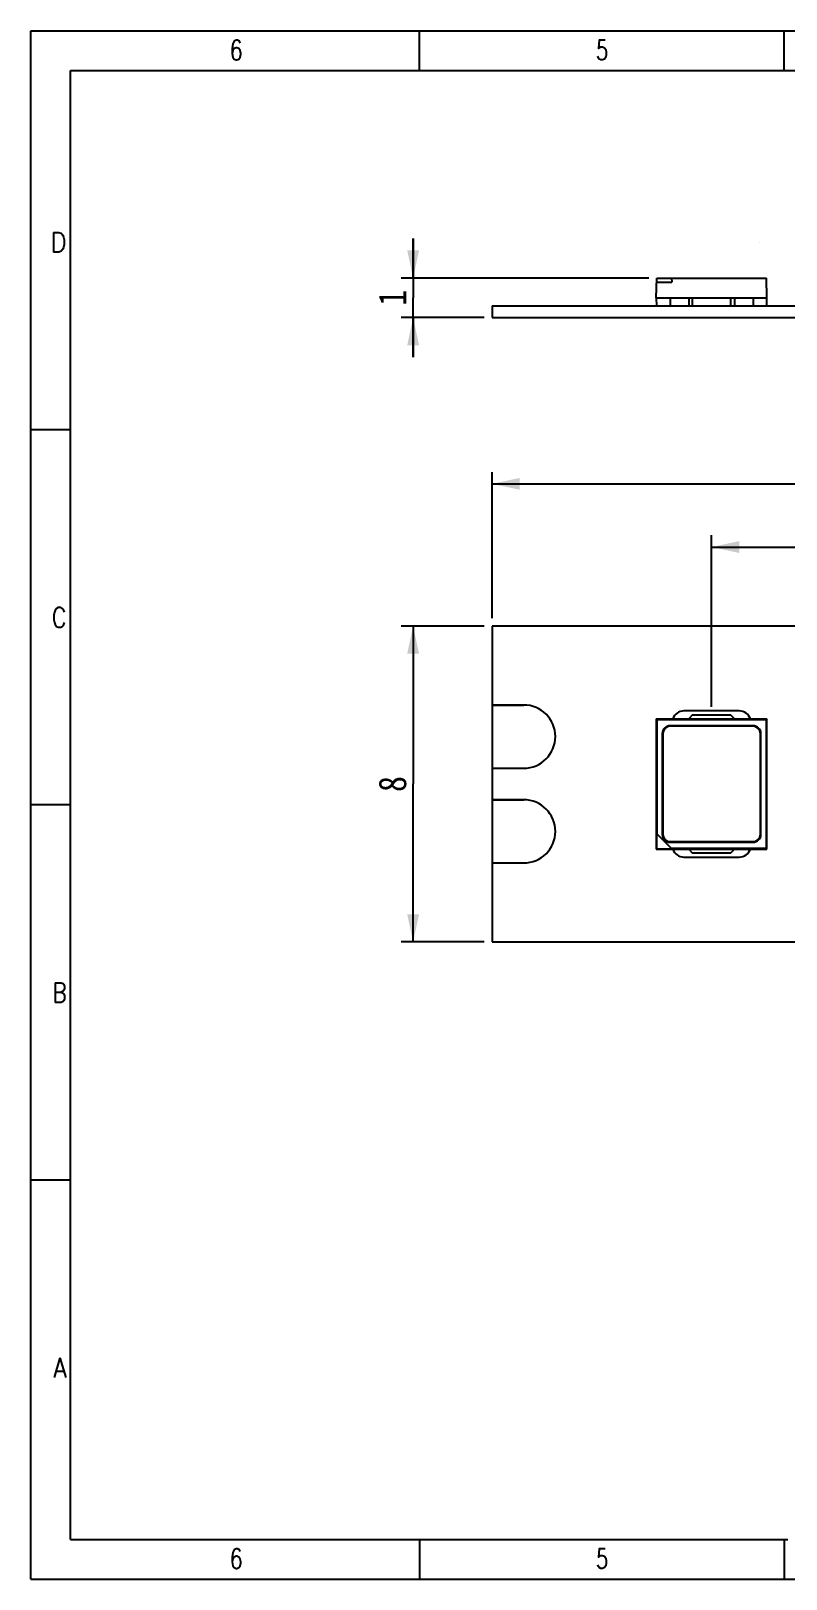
# Model space of a CAD drawing. Extents: x 1.4 to 58, y 1.4 to 40.6.
# Drawn here: x 1.4 to 20.51, y 1.4 to 40.6 of the extents above; entities that cross this region are included whole.
import ezdxf
from ezdxf.enums import TextEntityAlignment as Align

# ---------------------------------------------------------------- set-up
doc = ezdxf.new("R2010")
doc.units = 0
doc.header["$LTSCALE"] = 3.267
doc.layers.get('0').update_dxf_attribs({"linetype": 'CONTINUOUS'})
for name, color, linetype in [('LED_CHIP_2835_BASE2', 7, 'CONTINUOUS'), ('LED_CHIP_2835_ELETRODE_12', 7, 'CONTINUOUS'), ('LED_CHIP_2835_ELETRODE_22', 7, 'CONTINUOUS'), ('LED_CHIP_2835_SLICONE2', 7, 'CONTINUOUS'), ('LS-12V-100-W8-28354', 7, 'CONTINUOUS'), ('LS-12V-100-W8-28359', 7, 'CONTINUOUS'), ('LS-12V-100-W8-2835_PADS2', 7, 'CONTINUOUS'), ('LS-12V-100-W8-2835_PLATE2', 7, 'CONTINUOUS')]:
    doc.layers.add(name, color=color, linetype=linetype)
doc.styles.get("Standard").update_dxf_attribs({"font": 'SIMHEI.SHX', "width": 0.85})
doc.styles.add('TEXTSTYLE_2', font='TXT.TTF')
doc.dimstyles.get("Standard").update_dxf_attribs({"dimtxt": 2.5, "dimasz": 2.5, "dimexe": 1.25, "dimexo": 0.625, "dimtad": 1, "dimcen": 2.5, "dimazin": 3, "dimtfac": 1, "dimtmove": 0, "dimatfit": 3})

# ---------------------------------------------------------------- blocks, each defined once
blk = doc.blocks.new('_FILLED')
at = {"color": 0, "linetype": 'BYBLOCK'}
blk.add_solid([(0, 0), (-1, 0.214), (-1, -0.214)], dxfattribs=at)
blk = doc.blocks.new('*D0')
at = {"layer": 'LS-12V-100-W8-28354', "color": 3}
for p, q in [((12.874, 25.532), (10.774, 25.532)), ((11.074, 25.532), (11.074, 21.532)), ((11.074, 17.532), (11.074, 21.532)), ((12.874, 17.532), (10.774, 17.532))]:
    blk.add_line(p, q, dxfattribs=at)
at = {"layer": 'LS-12V-100-W8-28354', "color": 3, "xscale": 0.7, "yscale": 0.7, "zscale": 0.7}
for p, rotation in [((11.074, 25.532), 90), ((11.074, 17.532), 270)]:
    blk.add_blockref('_FILLED', p, dxfattribs=dict(at, rotation=rotation))
at = {"layer": 'LS-12V-100-W8-28354', "color": 3, "width": 0.85}
blk.add_text('8', height=0.7, rotation=90, dxfattribs=at).set_placement((10.899, 21.532), align=Align.CENTER)
blk = doc.blocks.new('*D1')
at = {"layer": 'LS-12V-100-W8-28354', "color": 3}
for p, q in [((13.074, 25.732), (13.074, 29.432)), ((46.404, 25.732), (46.404, 29.432)), ((13.074, 29.132), (29.739, 29.132)), ((46.404, 29.132), (29.739, 29.132))]:
    blk.add_line(p, q, dxfattribs=at)
at = {"layer": 'LS-12V-100-W8-28354', "color": 3, "xscale": 0.7, "yscale": 0.7, "zscale": 0.7, "rotation": 180}
blk.add_blockref('_FILLED', (13.074, 29.132), dxfattribs=at)
at = {"layer": 'LS-12V-100-W8-28354', "color": 3, "xscale": 0.7, "yscale": 0.7, "zscale": 0.7}
blk.add_blockref('_FILLED', (46.404, 29.132), dxfattribs=at)
at = {"layer": 'LS-12V-100-W8-28354', "color": 3, "width": 0.85}
blk.add_text('33,33', height=0.7, dxfattribs=at).set_placement((29.739, 29.307), align=Align.CENTER)
blk = doc.blocks.new('*D2')
at = {"layer": 'LS-12V-100-W8-28354', "color": 3}
for p, q in [((11.074, 34.342), (11.074, 35.342)), ((11.074, 35.342), (11.074, 33.842)), ((17.043, 34.342), (10.774, 34.342)), ((11.074, 32.342), (11.074, 33.842)), ((12.874, 33.342), (10.774, 33.342)), ((11.074, 33.342), (11.074, 32.342))]:
    blk.add_line(p, q, dxfattribs=at)
at = {"layer": 'LS-12V-100-W8-28354', "color": 3, "xscale": 0.7, "yscale": 0.7, "zscale": 0.7}
for p, rotation in [((11.074, 34.342), 270), ((11.074, 33.342), 90)]:
    blk.add_blockref('_FILLED', p, dxfattribs=dict(at, rotation=rotation))
at = {"layer": 'LS-12V-100-W8-28354', "color": 3, "width": 0.85}
blk.add_text('1', height=0.7, rotation=90, dxfattribs=at).set_placement((10.899, 33.842), align=Align.CENTER)
blk = doc.blocks.new('*D3')
at = {"layer": 'LS-12V-100-W8-28354', "color": 3}
for p, q in [((18.629, 23.482), (18.629, 27.832)), ((29.739, 23.482), (29.739, 27.832)), ((18.629, 27.532), (24.184, 27.532)), ((29.739, 27.532), (24.184, 27.532))]:
    blk.add_line(p, q, dxfattribs=at)
at = {"layer": 'LS-12V-100-W8-28354', "color": 3, "xscale": 0.7, "yscale": 0.7, "zscale": 0.7, "rotation": 180}
blk.add_blockref('_FILLED', (18.629, 27.532), dxfattribs=at)
at = {"layer": 'LS-12V-100-W8-28354', "color": 3, "xscale": 0.7, "yscale": 0.7, "zscale": 0.7}
blk.add_blockref('_FILLED', (29.739, 27.532), dxfattribs=at)
at = {"layer": 'LS-12V-100-W8-28354', "color": 3, "width": 0.85}
blk.add_text('11,11', height=0.7, dxfattribs=at).set_placement((24.184, 27.707), align=Align.CENTER)

msp = doc.modelspace()

# ---------------------------------------------------------------- linework, layer by layer
at = {"color": 7}
for p, q in [((19.844, 35.248), (19.844, 35.248)), ((19.844, 20.655), (19.844, 20.655))]:
    msp.add_line(p, q, dxfattribs=at)
at = {"layer": 'LED_CHIP_2835_BASE2', "color": 7}
for p, q in [((17.229, 33.842), (17.243, 34.342)), ((17.24, 34.242), (17.619, 34.242)), ((17.243, 34.342), (20.016, 34.342)), ((17.616, 34.342), (17.619, 34.242)), ((20.029, 33.842), (20.016, 34.342)), ((17.229, 33.842), (17.235, 33.642)), ((17.229, 33.842), (18.049, 33.842)), ((19.209, 33.842), (20.029, 33.842)), ((20.024, 33.642), (20.029, 33.842)), ((17.229, 23.182), (17.229, 19.882)), ((17.229, 23.182), (17.243, 23.169)), ((17.229, 23.182), (20.029, 23.182)), ((17.243, 23.169), (17.243, 20.269)), ((17.243, 23.169), (20.016, 23.169)), ((20.029, 23.182), (20.016, 23.169)), ((20.016, 19.895), (20.016, 23.169)), ((20.029, 19.882), (20.029, 23.182)), ((17.379, 22.806), (17.379, 20.259)), ((17.379, 22.806), (17.393, 22.806)), ((17.579, 23.006), (17.579, 22.992)), ((19.679, 23.006), (17.579, 23.006)), ((19.679, 23.006), (19.679, 22.992)), ((19.879, 22.806), (19.865, 22.806)), ((19.879, 20.259), (19.879, 22.806)), ((17.24, 19.893), (17.24, 20.272)), ((17.619, 19.893), (17.24, 20.272)), ((17.379, 20.259), (17.393, 20.259)), ((17.579, 20.059), (17.579, 20.073)), ((17.579, 20.059), (19.679, 20.059)), ((19.679, 20.059), (19.679, 20.073)), ((19.879, 20.259), (19.865, 20.259)), ((17.229, 19.882), (17.24, 19.893)), ((17.229, 19.882), (20.029, 19.882)), ((17.24, 19.893), (17.619, 19.893)), ((20.016, 19.895), (17.616, 19.895)), ((20.029, 19.882), (20.016, 19.895))]:
    msp.add_line(p, q, dxfattribs=at)
for centre, start, end in [((17.579, 22.806), 90, 180), ((19.679, 22.806), 0, 90), ((17.579, 20.259), 180, 270), ((19.679, 20.259), 270, 360)]:
    msp.add_arc(centre, 0.2, start, end, dxfattribs=at)
at = {"layer": 'LED_CHIP_2835_ELETRODE_12', "color": 7}
for p, q in [((17.579, 33.842), (17.579, 33.642)), ((17.579, 33.842), (19.679, 33.842)), ((18.049, 33.842), (18.049, 33.642)), ((18.149, 33.642), (18.149, 33.842)), ((19.109, 33.842), (19.109, 33.642)), ((19.209, 33.842), (19.209, 33.642)), ((19.679, 33.842), (19.679, 33.642)), ((18.049, 19.882), (17.579, 19.882)), ((18.049, 19.882), (18.149, 19.782)), ((19.109, 19.782), (18.149, 19.782)), ((19.109, 19.782), (19.209, 19.882)), ((19.679, 19.882), (19.209, 19.882))]:
    msp.add_line(p, q, dxfattribs=at)
at = {"layer": 'LED_CHIP_2835_ELETRODE_22', "color": 7}
for p, q in [((17.579, 23.182), (18.049, 23.182)), ((18.149, 23.282), (18.049, 23.182)), ((18.149, 23.282), (19.109, 23.282)), ((19.209, 23.182), (19.109, 23.282)), ((19.209, 23.182), (19.679, 23.182))]:
    msp.add_line(p, q, dxfattribs=at)
at = {"layer": 'LED_CHIP_2835_SLICONE2', "color": 7}
for p, q in [((17.393, 22.806), (17.393, 20.259)), ((19.679, 22.992), (17.579, 22.992)), ((19.865, 20.259), (19.865, 22.806)), ((17.579, 20.073), (19.679, 20.073))]:
    msp.add_line(p, q, dxfattribs=at)
for centre, start, end in [((17.579, 22.806), 90, 180), ((19.679, 22.806), 0, 90), ((17.579, 20.259), 180, 270), ((19.679, 20.259), 270, 360)]:
    msp.add_arc(centre, 0.186, start, end, dxfattribs=at)
at = {"layer": 'LS-12V-100-W8-28359', "color": 7}
for p, q in [((1.4, 1.4), (1.4, 40.6)), ((1.4, 40.6), (58, 40.6)), ((11.233, 39.6), (11.233, 40.6)), ((20.467, 39.6), (20.467, 40.6)), ((2.4, 2.4), (2.4, 39.6)), ((2.4, 39.6), (57, 39.6)), ((2.4, 30.5), (1.4, 30.5)), ((2.4, 21), (1.4, 21)), ((2.4, 11.5), (1.4, 11.5)), ((2.4, 2.4), (20.56, 2.4)), ((11.233, 2.4), (11.233, 1.4)), ((20.467, 2.4), (20.467, 1.4)), ((1.4, 1.4), (58, 1.4))]:
    msp.add_line(p, q, dxfattribs=at)
at = {"layer": 'LS-12V-100-W8-2835_PADS2', "color": 7}
for p, q in [((13.074, 23.532), (13.074, 21.932)), ((13.874, 23.532), (13.074, 23.532)), ((19.329, 23.382), (17.929, 23.382)), ((13.074, 21.932), (13.874, 21.932)), ((13.074, 21.132), (13.074, 19.532)), ((13.874, 21.132), (13.074, 21.132)), ((17.929, 19.682), (19.329, 19.682)), ((13.074, 19.532), (13.874, 19.532))]:
    msp.add_line(p, q, dxfattribs=at)
for centre, radius, start, end in [((13.874, 22.732), 0.8, 270, 90), ((17.929, 23.082), 0.3, 90, 160.3288), ((19.329, 23.082), 0.3, 19.6712, 90), ((13.874, 20.332), 0.8, 270, 90), ((17.929, 19.982), 0.3, 199.6712, 270), ((19.329, 19.982), 0.3, 270, 340.3288)]:
    msp.add_arc(centre, radius, start, end, dxfattribs=at)
at = {"layer": 'LS-12V-100-W8-2835_PLATE2', "color": 7}
for p, q in [((13.074, 33.642), (13.074, 33.342)), ((13.074, 33.642), (46.404, 33.642)), ((13.074, 33.342), (46.404, 33.342)), ((13.074, 25.532), (13.074, 23.532)), ((46.404, 25.532), (13.074, 25.532)), ((13.074, 23.532), (13.874, 23.532)), ((19.329, 23.382), (17.929, 23.382)), ((13.074, 21.932), (13.074, 21.132)), ((13.074, 21.932), (13.874, 21.932)), ((13.074, 21.132), (13.874, 21.132)), ((17.929, 19.682), (19.329, 19.682)), ((13.074, 19.532), (13.074, 17.532)), ((13.074, 19.532), (13.874, 19.532)), ((13.074, 17.532), (46.404, 17.532))]:
    msp.add_line(p, q, dxfattribs=at)
for centre, radius, start, end in [((13.874, 22.732), 0.8, 270, 90), ((17.929, 23.082), 0.3, 90, 160.4494), ((19.329, 23.082), 0.3, 19.5506, 90), ((13.874, 20.332), 0.8, 270, 90), ((17.929, 19.982), 0.3, 199.5506, 270), ((19.329, 19.982), 0.3, 270, 340.4494)]:
    msp.add_arc(centre, radius, start, end, dxfattribs=at)

# ---------------------------------------------------------------- texts
at = {"layer": 'LS-12V-100-W8-28359', "color": 7, "style": 'TEXTSTYLE_2'}
for s, width, p in [('6', 0.785714, (6.763, 39.866)), ('D', 0.904762, (2.3, 35)), ('C', 0.833333, (2.3, 25.5)), ('B', 0.785714, (2.3, 16)), ('A', 0.857143, (2.3, 6.5)), ('6', 0.785714, (6.763, 1.666))]:
    msp.add_text(s, height=0.5, dxfattribs=dict(at, width=width)).set_placement(p, align=Align.RIGHT)
at = {"layer": 'LS-12V-100-W8-28359', "color": 7, "style": 'TEXTSTYLE_2', "width": 0.714286}
for p in [(15.703, 39.866), (15.703, 1.666)]:
    msp.add_text('5', height=0.5, dxfattribs=at).set_placement(p)

# ---------------------------------------------------------------- dimensions: what is measured, and where the dimension line sits
at = {"layer": 'LS-12V-100-W8-28354', "color": 3}
for base, p1, p2, angle, picture, middle in [((11.074, 34.342), (12.874, 33.342), (17.043, 34.342), 90, '*D2', (10.683, 33.576)), ((11.074, 17.532), (12.874, 25.532), (12.874, 17.532), 270, '*D0', (10.683, 21.266))]:
    dim = msp.add_linear_dim(base=base, p1=p1, p2=p2, angle=angle, dimstyle='Standard', dxfattribs=at)
    dim.commit()
    dim.dimension.update_dxf_attribs({"geometry": picture, "text_midpoint": middle, "dimtype": 128})
for base, p1, p2, picture, middle in [((46.404, 29.132), (13.074, 25.732), (46.404, 25.732), '*D1', (28.252, 29.657)), ((29.739, 27.532), (18.629, 23.482), (29.739, 23.482), '*D3', (22.697, 28.057))]:
    dim = msp.add_linear_dim(base=base, p1=p1, p2=p2, dimstyle='Standard', dxfattribs=at)
    dim.commit()
    dim.dimension.update_dxf_attribs({"geometry": picture, "text_midpoint": middle, "dimtype": 128})

doc.saveas('drawing.dxf')
